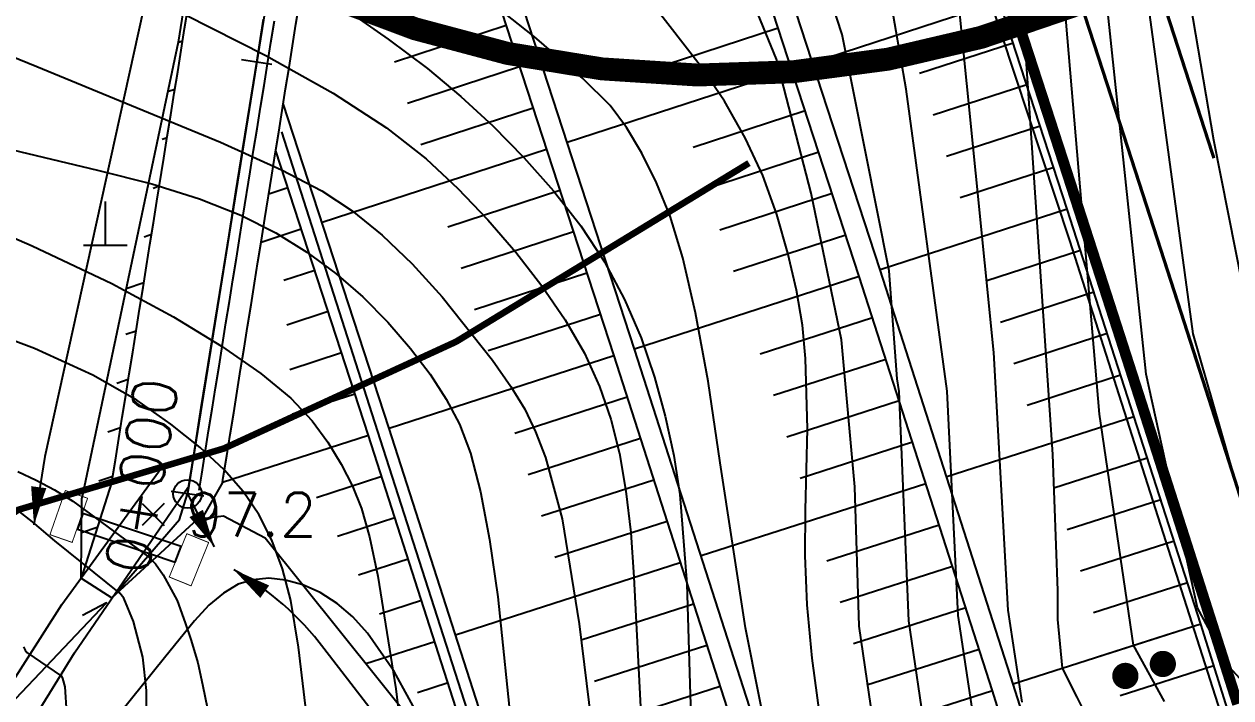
# Model space of a CAD drawing. Extents: x 217521 to 218543, y 254603 to 255798.
# Drawn here: x 217822.6 to 217877.8, y 255350.5 to 255381.3 of the extents above; entities that cross this region are included whole.
import ezdxf
from ezdxf.enums import TextEntityAlignment as Align

# ---------------------------------------------------------------- set-up
doc = ezdxf.new("R2010")
doc.units = 0
doc.header["$LTSCALE"] = 12
doc.header["$MEASUREMENT"] = 0
for name, pattern in [('A-DASHD01', [0.75, 0.5, -0.25]), ('CONTIN', [1000.001, 1000, -0.001]), ('DASHED', [0.75, 0.5, -0.25]), ('HIDDENX2', [0.75, 0.5, -0.25])]:
    doc.linetypes.add(name, pattern=pattern)
doc.layers.get('0').update_dxf_attribs({"linetype": 'CONTINUOUS'})
for name, color, linetype in [('AB002', 29, 'CONTINUOUS'), ('ADA030', 1, 'CONTINUOUS'), ('BA003', 166, 'CONTINUOUS'), ('CA-ALGN-CNTR-부체10', 2, 'CONTINUOUS'), ('CA-ALGN-STSM-부체10', 2, 'CONTINUOUS'), ('CA-ALGN-TEXT-부체10', 3, 'CONTINUOUS'), ('CA-BORD-ROAD', 7, 'CONTINUOUS'), ('CA002', 44, 'CONTINUOUS'), ('CA0021', 44, 'CONTINUOUS'), ('CAA001', 252, 'CONTINUOUS'), ('CAA002', 251, 'CONTINUOUS'), ('CD-DRAN-MANH', 3, 'CONTINUOUS'), ('CD-DRAN-PIPC', 4, 'CONTINUOUS'), ('CD-LEAL', 1, 'CONTINUOUS'), ('CD-SDLL-TYP4', 4, 'H-DICHL04'), ('CD-SDLL-TYP6', 4, 'H-DICHL06'), ('CD-SDLV-TYP1', 4, 'H-DICHV01'), ('CD-SDLV-TYP2', 4, 'H-DICHV02'), ('CE-SLOP-BORD', 4, 'CONTINUOUS'), ('CE-SLOP-FILL', 1, 'CONTINUOUS'), ('CM-LANE-WHIC', 7, 'CONTINUOUS'), ('CM-LANE-WHID', 7, 'A-DASHD01'), ('CM-SFTY-GRAL', 3, 'E-FACLN05'), ('CM-SYMB', 3, 'CONTINUOUS'), ('CZ-HIDL', 2, 'A-DASHD01'), ('DA001', 36, 'DASHED')]:
    doc.layers.add(name, color=color, linetype=linetype)
doc.styles.add('GHS', font='ROMANS', dxfattribs={"bigfont": 'WHGTXT.SHX'})
doc.styles.add('GTXT', font='romans.shx', dxfattribs={"bigfont": 'whgtxt.shx'})
doc.styles.add('RP2', font='ROMANS.shx', dxfattribs={"width": 0.9099999999999999, "height": 0.006200012400025, "bigfont": 'whgtxt.shx'})
doc.styles.get("Standard").update_dxf_attribs({"font": 'txt.shx', "bigfont": 'WHGTXT.SHX'})
doc.linetypes.add('E-FACLN05', pattern='A,1,[23,kscals.shx,S=0.075,R=0,X=0,Y=0],1', length=2)
doc.linetypes.add('H-DICHL04', pattern='A,0.9,[32,kscals.shx,S=0.1,R=0,X=0,Y=0],-0.333333,["L4",STANDARD,S=0.2,R=0,X=0,Y=-0.1],-0.416667', length=1.649999999999999)
doc.linetypes.add('H-DICHL04R', pattern='A,0.9,[32,kscals.shx,S=0.1,R=0,X=0,Y=0],-0.666667,["L4",STANDARD,S=0.2,R=180,X=0,Y=0.1],-0.083333', length=1.649999999999999)
doc.linetypes.add('H-DICHL06', pattern='A,0.9,[32,kscals.shx,S=0.1,R=0,X=0,Y=0],-0.333333,["L6",STANDARD,S=0.2,R=0,X=0,Y=-0.1],-0.416667', length=1.649999999999999)
doc.linetypes.add('H-DICHL06R', pattern='A,0.9,[32,kscals.shx,S=0.1,R=360,X=0,Y=0],-0.666667,["L6",STANDARD,S=0.2,R=180,X=0,Y=0.1],-0.083333', length=1.649999999999999)
doc.linetypes.add('H-DICHV01', pattern='A,0.9,[32,kscals.shx,S=0.1,R=360,X=0,Y=0],-0.333333,["V1",STANDARD,S=0.2,R=360,X=0,Y=-0.1],-0.416667', length=1.649999999999999)
doc.linetypes.add('H-DICHV01R', pattern='A,0.9,[32,kscals.shx,S=0.1,R=0,X=0,Y=0],-0.666667,["V1",STANDARD,S=0.2,R=180,X=0,Y=0.1],-0.083333', length=1.649999999999999)
doc.linetypes.add('H-DICHV02', pattern='A,0.9,[32,kscals.shx,S=0.1,R=0,X=0,Y=0],-0.3,["V2",STANDARD,S=0.2,R=0,X=0,Y=-0.1],-0.45', length=1.649999999999999)

# ---------------------------------------------------------------- blocks, each defined once
blk = doc.blocks.new('AB002')
at = {"layer": 'AB002'}
for points in [[(0, 0), (0, 2)], [(-1, 0), (1, 0)]]:
    blk.add_lwpolyline(points, dxfattribs=at)
blk = doc.blocks.new('CA002')
at = {"layer": 'CA002'}
for points in [[(0.5, 0.5), (-0.5, -0.5)], [(-0.5, 0.5), (0.5, -0.5)]]:
    blk.add_lwpolyline(points, dxfattribs=at)
blk = doc.blocks.new('CASTAMS')
blk.add_line((0, -1.5), (0, 1.5))
at = {"style": 'GTXT', "flags": 1}
for tag, p in [('STA_DST', (0, -3.624746947281124)), ('XSEC_DAT', (0, -6.854719476030254))]:
    blk.add_attdef(tag, text='', height=2.5, dxfattribs=at).set_placement(p, align=Align.MIDDLE)
blk = doc.blocks.new('CMRSPOD')
blk.add_line((-1.5, 0), (1.5, -2.84e-14))
at = {"const_width": 0.5}
for points in [[(-0.75, 0.75, 1), (-0.75, 1.25, 1)], [(0.75, 0.75, 1), (0.75, 1.25, 1)]]:
    blk.add_lwpolyline(points, format="xyb", close=True, dxfattribs=at)
blk = doc.blocks.new('CDDMHRO')
at = {"const_width": 0.02}
blk.add_lwpolyline([(-0.5, -0.5), (0.5, -0.5), (0.5, 0.5), (-0.5, 0.5)], close=True, dxfattribs=at)
blk = doc.blocks.new('CASTAMM')
blk.add_line((0, -1.5), (0, 1.5))
blk.add_circle((0, 0), 1.3)
at = {"style": 'GTXT', "flags": 1}
for tag, p in [('STA_DST', (0, -3.624746947281124)), ('XSEC_DAT', (0, -6.854719476030254))]:
    blk.add_attdef(tag, text='', height=2.5, dxfattribs=at).set_placement(p, align=Align.MIDDLE)

msp = doc.modelspace()

# ---------------------------------------------------------------- linework, layer by layer
at = {"layer": 'ADA030', "elevation": -159}
for points in [[(217807.2129722969, 255344.2834904846), (217813.014972297, 255338.9574904847), (217814.0049722971, 255338.6584904846), (217814.173972297, 255338.7104904847), (217814.1829722969, 255338.7374904847), (217814.2609722968, 255338.8744904846), (217819.569972297, 255347.3084904847), (217824.3579722969, 255354.7954904847), (217828.8949722969, 255361.0254904847)], [(217811.4814176484, 255306.0030916323), (217813.1759722969, 255307.9904904845), (217813.5199722969, 255308.4924904846), (217813.960972297, 255309.7294904846), (217813.8009722969, 255312.8264904847), (217812.927972297, 255323.8314904845), (217814.403972297, 255332.8604904846), (217816.7879722968, 255339.4084904846), (217824.9369722971, 255352.5824904847), (217830.1249722969, 255360.1374904847)]]:
    msp.add_lwpolyline(points, dxfattribs=at)
at = {"layer": 'BA003', "ltscale": 8, "const_width": 0.3, "elevation": -159}
msp.add_lwpolyline([(217855.7892478086, 255374.9834008172), (217842.3913501188, 255366.8133777085), (217831.765583317, 255361.9272280927), (217822.357068831, 255359.1227534044), (217816.9220549539, 255355.4219927154), (217806.7711953189, 255346.0925911732), (217801.868572398, 255337.0157543754), (217800.3541183895, 255335.5925525397)], dxfattribs=at)
at = {"layer": 'CA-ALGN-CNTR-부체10', "elevation": -159}
msp.add_lwpolyline([(217830.1054722969, 255359.8505904846), (217830.421962297, 255361.8253904846), (217830.7384422969, 255363.8001904846), (217831.0549322969, 255365.7749904846), (217831.3714122969, 255367.7497904846), (217831.687902297, 255369.7245904846), (217832.0043822969, 255371.6993904846), (217832.3208722969, 255373.6741904847), (217832.637362297, 255375.6489904846), (217832.9538422969, 255377.6237904846), (217833.2703322969, 255379.5985904846), (217833.586812297, 255381.5733904846)], dxfattribs=at)
at = {"layer": 'CA-BORD-ROAD', "linetype": 'CONTIN'}
msp.add_line((217829.7397098448, 255358.6866332774, -159), (217830.1055238493, 255359.8507144692, -159), dxfattribs=at)
at = {"layer": 'CA-BORD-ROAD', "const_width": 0.5, "elevation": -159}
msp.add_lwpolyline([(217878.1418922969, 255350.2373104845), (217877.5364922969, 255352.1383604846), (217876.9302922968, 255354.0391704846), (217876.3233022969, 255355.9397204846), (217875.7155222969, 255357.8400104845), (217875.1069422969, 255359.7400504846), (217874.4975822969, 255361.6398404845), (217873.8874222969, 255363.5393804846), (217873.2764722969, 255365.4386604846), (217872.6647322969, 255367.3376804846), (217872.0522022969, 255369.2364504845), (217871.4388822969, 255371.1349704846), (217870.8247722969, 255373.0332304845), (217870.2098622969, 255374.9312304846), (217869.5941722969, 255376.8289804846), (217868.9776822969, 255378.7264704846), (217868.3604122969, 255380.6237004845), (217867.7423422969, 255382.5206804845)], dxfattribs=at)
at = {"layer": 'CA-BORD-ROAD', "elevation": -159}
msp.add_lwpolyline([(217826.6495699773, 255360.4044308564), (217826.8078130928, 255361.3918494022), (217826.9660629218, 255362.3792506378), (217827.1242999773, 255363.3666308563), (217827.2825399773, 255364.3540308565), (217827.4407823937, 255365.3414427842), (217827.5990330845, 255366.3288462837), (217827.7572699774, 255367.3162308563), (217827.9155126922, 255368.3036480262), (217828.073762485, 255369.2910504524), (217828.2319999774, 255370.2784308562), (217828.3902399773, 255371.2658308563), (217828.5484834668, 255372.2532564411), (217828.7067325591, 255373.240649828), (217829.0232123294, 255375.2154443839), (217829.1814627432, 255376.2028469791), (217829.3396999773, 255377.1902308563), (217829.4979399773, 255378.1776308564), (217829.6561828614, 255379.1650483959), (217829.8144320858, 255380.1524412265), (217829.9726699774, 255381.1398308564), (217830.1309134349, 255382.1272506898)], dxfattribs=at)
at = {"layer": 'CA-BORD-ROAD', "linetype": 'CONTIN', "elevation": -159}
msp.add_lwpolyline([(217826.6495699773, 255360.4044308564), (217825.2364876754, 255355.9903294371), (217826.6438420515, 255355.0936668027), (217829.7397098448, 255358.6866332774)], dxfattribs=at)
at = {"layer": 'CAA001'}
for points, elevation in [([(217866.705409797, 255411.2222576096), (217867.297986422, 255409.1072790159), (217867.7115672969, 255406.9109769846), (217867.9723578282, 255404.4804747346), (217868.106563422, 255401.6628954846), (217868.1141840782, 255398.4582392347), (217867.995219797, 255394.8665059846), (217867.884062422, 255391.2683486096), (217867.9151037969, 255388.0444199846), (217868.0883439219, 255385.1947201096), (217869.6756010777, 255361.6510072019), (217869.8976953219, 255355.4364468745), (217869.8976953219, 255354.1047565683), (217870.1197654569, 255351.8852671594), (217870.7859999709, 255350.5535601574), (217871.2301402409, 255349.6657777505)], -49), ([(217859.023841297, 255349.7241539846), (217858.679398172, 255352.3427870159), (217858.4577787969, 255354.7806416096), (217858.358983172, 255357.0377177659), (217858.3830112969, 255359.1140154846), (217858.4673815469, 255362.8335266096), (217858.378732297, 255366.0484259847), (217858.2309233907, 255367.5706851096), (217857.9626556719, 255369.1748689846), (217857.5739291407, 255370.8609776097), (217857.064743797, 255372.6290109846), (217856.4184329532, 255374.4121240159), (217855.6183299219, 255376.1434716097), (217854.6644347032, 255377.8230537659), (217853.5567472969, 255379.4508704847), (217851.398943547, 255382.2309803596)], -54), ([(217820.685562047, 255375.9228866097), (217825.9917672969, 255374.6545579846), (217828.4671901407, 255374.0350219221), (217830.651296672, 255373.3523892346), (217832.5440868907, 255372.6066599221), (217834.145560797, 255371.7978339846), (217835.5579661407, 255370.9116363284), (217836.883550672, 255369.9337918596), (217838.1223143907, 255368.8643005784), (217839.274257297, 255367.7031624847), (217840.3099420157, 255366.5069608284), (217841.1999311719, 255365.3322788596), (217841.9442247657, 255364.1791165784), (217842.5428227969, 255363.0474739847), (217843.0470901094, 255361.7131673597), (217843.508391547, 255359.9520129846), (217843.9267271094, 255357.7640108597), (217844.3020967969, 255355.1491609846), (217844.963887672, 255348.7969037346)], -59), ([(217822.6033442332, 255352.8533425575), (217822.6753104312, 255352.7094676333), (217822.7616708031, 255352.5943689517), (217824.3449341668, 255351.5153125227), (217824.3881143527, 255351.4146011763), (217824.4888688984, 255351.0261399814), (217824.5752292704, 255349.8319848708), (217824.5320490844, 255348.8392540253), (217824.4891271081, 255348.2493591273), (217824.392777672, 255345.9897936097), (217823.940222797, 255342.4532814846), (217823.6885644532, 255340.0508101097), (217823.562156922, 255336.9693649846), (217823.5610002032, 255333.2089461096), (217823.6850942969, 255328.7695534846), (217823.9597284219, 255319.2337096096), (217824.036752797, 255309.7416959846), (217824.132680422, 255299.8238336096), (217824.464024297, 255289.0104434847), (217824.8178288837, 255279.1631331006)], -64)]:
    msp.add_lwpolyline(points, dxfattribs=dict(at, elevation=elevation))
at = {"layer": 'CAA002'}
for points, elevation in [([(217888.1201005112, 255350.2195199352), (217886.2800410178, 255351.256700745), (217884.020600692, 255353.781755728), (217883.0125870674, 255354.8853185551), (217882.2214908414, 255355.8736263668), (217881.825954783, 255356.4666110538), (217881.2326265862, 255358.0478868567), (217880.4415303602, 255361.0128102917), (217879.0571059372, 255365.9543159584), (217877.0561959087, 255376.0310865129), (217875.6396880344, 255384.3743360596), (217875.298391698, 255390.2466323203), (217875.3521762704, 255391.9901865127), (217875.3154274095, 255395.5782143346), (217875.3887290794, 255400.3842356129), (217875.6257989546, 255408.3985276973), (217877.0003791736, 255418.9172079269)], -45), ([(217888.5256307932, 255303.1208449087), (217888.2138450603, 255313.5386050335), (217888.2259074311, 255314.5071650939), (217889.163715566, 255318.0984881877), (217890.5917526284, 255321.2967805937), (217895.462402552, 255329.200863508), (217899.7420591789, 255335.4434431528), (217900.6198955994, 255338.2089402795), (217900.6198931885, 255340.9744407455), (217899.1886365827, 255342.8053905327), (217897.7573896206, 255343.6445781476), (217893.9598119046, 255345.780685398), (217884.1816121882, 255349.6238416113), (217882.1989812713, 255351.4756972872), (217880.7737420528, 255353.4761572486), (217879.2252088638, 255356.3589888979), (217876.1043145499, 255367.1747105434), (217873.7518520063, 255384.5794320722), (217873.4881857671, 255390.6773890296), (217873.4566176407, 255394.4053464347), (217873.5362553445, 255400.6647539569), (217873.6710052433, 255407.9778317261), (217873.4697737433, 255408.8400878511), (217874.1149227201, 255417.7459256015)], -46), ([(217887.2580514528, 255302.6441638802), (217886.5067889732, 255313.9323159857), (217886.5210832601, 255314.7224040278), (217887.4053785439, 255318.4853048374), (217889.069879273, 255321.9954179652), (217897.2612577921, 255335.6341876456), (217897.8146779774, 255337.9228761319), (217897.7192560485, 255340.306927682), (217896.7650849779, 255341.5275608736), (217892.7385081338, 255343.9879005372), (217882.0831833586, 255347.9909824776), (217881.3389351732, 255348.5496858034), (217879.4483012868, 255350.0790154673), (217877.7868779306, 255351.9193583181), (217876.3011001471, 255354.6457971514), (217873.9614100592, 255365.3334760963), (217871.7037173657, 255386.6799541471), (217871.6377293221, 255391.1177237537), (217871.641356297, 255394.5547835346), (217871.518220197, 255400.8124762846), (217871.6035247613, 255400.9574255195), (217871.3960114496, 255415.3762683672)], -47), ([(217874.8000138086, 255350.3625593875), (217873.3769914305, 255352.9326054049), (217871.8185055684, 255363.492241649), (217869.8527206126, 255386.6497620972), (217869.8182267407, 255391.5506926946), (217869.7919034626, 255391.8177755284), (217869.7583275189, 255397.9307561471), (217869.7231166222, 255401.183390462), (217869.8332201575, 255401.2255010698), (217869.7649327263, 255405.6562371748), (217868.6537372015, 255414.3110078517)], -48), ([(217863.9162396324, 255348.5529095666), (217863.1002312194, 255354.0452692762), (217862.6530960899, 255364.5405602344), (217862.5706576473, 255365.1109847763), (217862.1966762529, 255370.0556222449), (217860.054529208, 255380.8724189736), (217859.5480927497, 255382.3989441953), (217858.2999409543, 255386.2309816292), (217857.4084022569, 255388.726262005), (217856.4277108802, 255390.8650732978), (217855.5361745638, 255392.3800640959), (217854.2880227683, 255393.9841725655), (217853.3964840709, 255395.1426958833), (217848.5821822477, 255399.3312007975), (217845.6313963563, 255402.3683578581), (217845.002382043, 255403.2101849124), (217844.5163378594, 255404.0320666909), (217843.8763420938, 255405.501959155), (217843.7463255201, 255406.0791667684), (217843.589572685, 255406.9952756651), (217843.7678804244, 255407.7082122284), (217844.3919563222, 255408.7776178748), (217846.8882599131, 255412.2531862256)], -52), ([(217866.0951206596, 255349.4417442639), (217865.3660525869, 255354.2870467579), (217864.8535457442, 255364.5451651159), (217862.9877724789, 255378.3573744714), (217861.6822668652, 255385.8526088379), (217861.5439782632, 255386.888136549), (217860.8853996054, 255389.7956676514), (217859.993860908, 255393.1821183307), (217858.8348641727, 255395.9447501181), (217856.8734814194, 255398.9747333171), (217853.6639468706, 255402.9850044911), (217852.5049477544, 255404.6782290294), (217851.613409057, 255406.3714551704), (217851.3459486383, 255407.97556364), (217851.7025641172, 255409.8470235212), (217852.4157926942, 255412.2531862256)], -51), ([(217859.1023245915, 255410.7381954274), (217859.993860908, 255407.7082122284), (217862.1335514008, 255403.5197073143), (217862.8467823588, 255401.2026606786), (217863.4708582565, 255397.0141557645), (217864.362394573, 255391.5780098611), (217864.8081651121, 255387.4786210157), (217864.9206824571, 255386.8487816751), (217866.9795986742, 255366.3130291388), (217867.6318739545, 255354.5288242396), (217868.2740016868, 255350.3305789611)], -50), ([(217821.2338268438, 255392.867565344), (217822.6950515362, 255391.6546819163), (217824.7711785977, 255390.1464642737), (217827.4622080284, 255388.3429124163), (217830.7681398282, 255386.244026344), (217836.9612515235, 255382.2621399338), (217839.282566666, 255380.6546116907), (217841.087054672, 255379.3026934221), (217842.6064918682, 255378.0352125842), (217844.0726545821, 255376.680996633), (217845.4855428135, 255375.2400455686), (217846.8451565626, 255373.7123593909), (217848.09528217, 255372.1136383596), (217849.1797059766, 255370.4595827346), (217850.0984279825, 255368.7501925159), (217850.8514481876, 255366.9854677034), (217851.4645711524, 255365.1936914895), (217851.9636014376, 255363.4031470667), (217852.3485390431, 255361.6138344349), (217852.6193839688, 255359.825753594), (217852.953985879, 255355.7459253909), (217853.1025972657, 255350.6563005628), (217853.2013932921, 255347.8774882151)], -56), ([(217820.2765565626, 255386.8373896048), (217822.9830551094, 255385.3311208714), (217829.9831082657, 255381.7792124847), (217833.6949174825, 255379.9001853596), (217836.7722546016, 255378.1745929847), (217839.2151196232, 255376.6024353597), (217841.023512547, 255375.1837124846), (217842.4725556876, 255373.8141055002), (217843.8373713594, 255372.3892955471), (217845.1179595626, 255370.9092826252), (217846.3143202969, 255369.3740667347), (217847.3775490938, 255367.8202887815), (217848.2587414845, 255366.2845896721), (217848.9578974688, 255364.7669694065), (217849.4750170469, 255363.2674279846), (217849.8599604688, 255361.6981843752), (217850.1625879845, 255359.9714575471), (217850.3828995938, 255358.0872475002), (217850.5208952969, 255356.0455542346), (217850.9830875469, 255347.1401577346)], -57), ([(217856.9243703282, 255347.2190771878), (217855.6319115469, 255353.726407805), (217854.4700491407, 255361.2738022502), (217853.9155506973, 255365.004493888), (217853.348619586, 255368.1291424417), (217852.7692558067, 255370.6477479114), (217852.1774593594, 255372.5603102972), (217851.5581179903, 255374.0832580481), (217850.8961194454, 255375.4330196135), (217850.1914637247, 255376.6095949934), (217849.4441508282, 255377.6129841878), (217848.1948124336, 255378.8592068421), (217845.9840802188, 255380.7642826019), (217838.6784343282, 255386.5509934378)], -55), ([(217861.7373586053, 255347.6640748694), (217860.8344098519, 255353.8034917945), (217860.6308276584, 255360.1730998939), (217860.021155604, 255366.8930539434), (217858.6367311811, 255373.6135136711), (217857.052366608, 255379.7401159436), (217855.5852051251, 255383.3230062596)], -53), ([(217818.5165642178, 255381.3051325598), (217823.2121114688, 255379.4000276253), (217831.6162796485, 255375.9441341487), (217834.4075579395, 255374.674160596), (217836.2582990313, 255373.7095025002), (217837.6371314239, 255372.7974531116), (217839.0126836173, 255371.6853056799), (217840.3849556114, 255370.3730602054), (217841.7539474063, 255368.8607166877), (217844.0651435313, 255365.9646367542), (217844.9031111446, 255364.7631256458), (217845.5293251251, 255363.7259671096), (217846.0264080138, 255362.6965033245), (217846.4769823516, 255361.518076469), (217847.238605375, 255358.7143335471), (217848.0200880664, 255353.9135024378), (217849.027324297, 255345.7143472346)], -58), ([(217818.5277235508, 255373.1341976282), (217822.99622675, 255371.1950154339), (217826.6401010977, 255369.4695024329), (217829.4593465938, 255367.9576586253), (217831.6612320118, 255366.606391886), (217833.453026125, 255365.3626100901), (217834.8347289337, 255364.2263132376), (217835.8063404376, 255363.1975013284), (217836.5221236681, 255362.2150547512), (217837.1363416564, 255361.2178538948), (217837.6489944024, 255360.205898759), (217838.0600819064, 255359.179189344), (217838.4290419298, 255357.8880853157), (217838.8153122344, 255356.0829463401), (217839.6397836876, 255350.9305635472), (217840.4587029922, 255344.0368994417)], -60), ([(217836.7917471677, 255283.665998917), (217836.8546184844, 255284.7278985081), (217837.0544339688, 255290.4080479748), (217837.1451561095, 255296.5508618127), (217837.2515913126, 255308.2764781604), (217837.426195047, 255317.9567431096), (217837.4501575313, 255322.5353695452), (217837.3133569845, 255327.6136596018), (217837.0157934063, 255333.1916132796), (217836.5574667969, 255339.2692305784), (217835.5869391407, 255349.5216360784), (217835.1818417579, 255352.8459692893), (217834.830188672, 255354.9690561409), (217834.4507107266, 255356.4225807288), (217833.9621387657, 255357.7382271487), (217833.3644727891, 255358.9159954007), (217832.657712797, 255359.9558854847), (217831.7823799688, 255360.9456716096), (217830.6789954845, 255361.9731279846), (217829.3475593438, 255363.0382546096), (217827.7880715469, 255364.1410514846), (217825.7810584962, 255365.2907295901), (217823.1070465938, 255366.4964999065), (217819.7660358399, 255367.7583624339)], -61), ([(217822.3437749815, 255360.8742685686), (217823.1841817289, 255360.4789462295), (217824.0245884764, 255360.0342076154), (217824.8649952239, 255359.5153453748), (217828.3254919472, 255356.9704535916), (217828.6468232519, 255356.6492548789), (217828.9928743256, 255356.1550999897), (217829.6355369351, 255354.9691314002), (217830.0063054421, 255353.9561158427), (217830.2782018802, 255353.140762241), (217830.5748157515, 255352.1277482557), (217830.7894118819, 255351.136981338), (217831.0197365586, 255350.0275935143)], -62), ([(217829.3786157393, 255280.878245125), (217829.3377525821, 255281.9954104026), (217828.8797395001, 255291.7620883752), (217828.5218608633, 255301.021458676), (217828.4671489219, 255309.2080967346), (217828.480901336, 255316.4461700003), (217828.3284157657, 255322.8598459222), (217828.1909160899, 255329.4715334144), (217828.2496261876, 255337.3036413909), (217828.3237509141, 255344.2177367347), (217828.2611923637, 255346.8622699639), (217828.2243590377, 255349.014579529), (217828.2243590377, 255350.853778102), (217828.067767803, 255352.3799204615), (217827.6371407398, 255354.0234600801), (217827.1945858743, 255355.0784223213), (217827.0107734655, 255355.3148126376), (217824.0355283288, 255357.7018572261), (217823.0117295768, 255358.5740762554), (217821.760316966, 255359.5569241604)], -63)]:
    msp.add_lwpolyline(points, dxfattribs=dict(at, elevation=elevation))
at = {"layer": 'CD-DRAN-PIPC'}
msp.add_lwpolyline([(217825.0680676165, 255358.2329078802), (217829.5456254705, 255356.7314568236), (217829.8148838019, 255357.4427579777), (217825.3108413076, 255358.9530900787)], close=True, dxfattribs=at)
at = {"layer": 'CD-LEAL', "elevation": -159}
msp.add_lwpolyline([(217826.3733677488, 255327.3105170509), (217819.4725510286, 255347.5797900681), (217826.3958451166, 255354.8697462644), (217825.2972714135, 255354.2851737272)], dxfattribs=at)
at = {"layer": 'CD-SDLL-TYP4', "linetype": 'H-DICHL04R', "elevation": -159, "flags": 128}
msp.add_lwpolyline([(217837.571659103, 255406.4380738747), (217830.1052506154, 255359.8506260118)], dxfattribs=at)
at = {"layer": 'CD-SDLL-TYP4', "elevation": -159, "flags": 128}
msp.add_lwpolyline([(217830.1049951668, 255359.8490321134), (217831.3332682943, 255357.4352821394)], dxfattribs=at)
msp.add_lwpolyline([(217831.3332682943, 255357.4352821394, 0, 0.7, 0), (217830.5038236451, 255358.9577666244, 0.7, 0.7, 0)], format="xyseb", dxfattribs=at)
at = {"layer": 'CD-SDLL-TYP6', "linetype": 'H-DICHL06R', "elevation": -159, "flags": 128}
msp.add_lwpolyline([(217834.4078093637, 255376.4132470193), (217838.9258049415, 255362.3177582331), (217844.8017956768, 255344.0201433669)], dxfattribs=at)
at = {"layer": 'CD-SDLV-TYP1', "linetype": 'H-DICHV01R', "elevation": -159, "flags": 128}
msp.add_lwpolyline([(217832.5782358396, 255402.3778792997), (217823.5826178008, 255361.5638116475), (217823.0828510851, 255358.4388538415)], dxfattribs=at)
at = {"layer": 'CD-SDLV-TYP1', "elevation": -159, "flags": 128}
msp.add_lwpolyline([(217823.0828510851, 255358.4388538415, 0, 0.7, 0), (217823.2994664003, 255360.1590326804, 0.7, 0.7, 0)], format="xyseb", dxfattribs=at)
at = {"layer": 'CD-SDLV-TYP2', "elevation": -159, "flags": 128}
for points, format in [([(217832.2266649235, 255356.3862035323, 0, 0.7, 0), (217833.6371406549, 255355.3779894459, 0.7, 0.7, 0)], "xyseb"), ([(217851.8763308491, 255325.8457621763), (217844.6285862833, 255342.050012816), (217836.3349992245, 255352.7854000242, 0.1052558722925853), (217832.2266649235, 255356.3862035323, 13.10742763936449)], "xyb")]:
    msp.add_lwpolyline(points, format=format, dxfattribs=at)
at = {"layer": 'CE-SLOP-BORD', "linetype": 'CONTIN'}
for p, q in [((217870.3490673784, 255372.8791671337, -159), (217864.1651073784, 255391.8456371337, -159)), ((217860.8352322969, 255369.7991804845, -159), (217854.6641822969, 255388.7260404846, -159)), ((217861.7866122969, 255370.1071804845, -159), (217855.6142722969, 255389.0380104845, -159)), ((217843.453082297, 255385.0448404846, -159), (217849.6088922969, 255366.1647204846, -159)), ((217850.560272297, 255366.4727204846, -159), (217844.4031722969, 255385.3568004845, -159)), ((217876.4539573784, 255353.8870871337, -159), (217870.3490673784, 255372.8791671337, -159)), ((217867.8800222969, 255351.1508004845, -159), (217861.7866122969, 255370.1071804845, -159)), ((217866.9273622969, 255350.8467704845, -159), (217860.8352322969, 255369.7991804845, -159)), ((217849.6088922969, 255366.1647204846, -159), (217855.6859722969, 255347.2591204846, -159)), ((217856.6386322969, 255347.5631504845, -159), (217850.560272297, 255366.4727204846, -159)), ((217831.707761039, 255360.3694260382, -159), (217830.7191317305, 255358.6421571264, -159)), ((217825.2364876754, 255355.9903294371, -159), (217825.2763862605, 255359.6502025766, -159)), ((217881.7307773784, 255337.2482771337, -159), (217876.4539573784, 255353.8870871337, -159)), ((217872.1931622969, 255334.2427104845, -159), (217866.9273622969, 255350.8467704845, -159)), ((217873.1469222969, 255334.5432704846, -159), (217867.8800222969, 255351.1508004845, -159))]:
    msp.add_line(p, q, dxfattribs=at)
at = {"layer": 'CE-SLOP-BORD', "linetype": 'CONTIN', "elevation": -159}
for points in [[(217833.2337512583, 255402.5723063074), (217829.6767181318, 255380.5213642581), (217825.2763862605, 255359.6502025766)], [(217831.707761039, 255360.3694260382), (217831.7448129261, 255360.6006249727), (217831.903063291, 255361.5880303254), (217832.0613032911, 255362.5754303254), (217832.219543291, 255363.5628303253), (217832.377782227, 255364.5502213023), (217832.536033291, 255365.5376303253), (217832.6942732911, 255366.5250303254), (217832.8525121576, 255367.5124200045), (217833.010763291, 255368.4998303253), (217833.1690032911, 255369.4872303254), (217833.3272432911, 255370.4746303253), (217833.485481827, 255371.4620225244), (217833.643733291, 255372.4494303253), (217833.960212288, 255374.4242226818), (217834.118463291, 255375.4116303253), (217834.2767032911, 255376.3990303254), (217834.4349432911, 255377.3864303253), (217834.5931819573, 255378.3738216637), (217834.751433291, 255379.3612303253), (217834.909673291, 255380.3486303253), (217835.067912715, 255381.3360261671), (217835.2261636667, 255382.323432669)], [(217830.639580437, 255360.0236110491), (217830.7574116331, 255360.7588657321), (217830.9156626283, 255361.7462704315), (217831.0739026283, 255362.7336704316), (217831.2321426283, 255363.7210704315), (217831.3903824077, 255364.7084679568), (217831.5486326283, 255365.6958704315), (217831.7068726284, 255366.6832704315), (217831.8651122645, 255367.6706691458), (217832.0233626283, 255368.6580704315), (217832.1816026283, 255369.6454704315), (217832.3398426283, 255370.6328704315), (217832.4980823024, 255371.6202687183), (217832.6563326283, 255372.6076704315), (217832.9728125425, 255374.5824697967), (217833.1310626283, 255375.5698704315), (217833.2893026283, 255376.5572704316), (217833.4475426283, 255377.5446704315), (217833.6057822118, 255378.5320658311), (217833.7640326283, 255379.5194704315), (217833.9222726283, 255380.5068704315), (217834.0805127853, 255381.4942675346)], [(217846.5465501238, 255340.4000874379), (217839.3339322969, 255362.8382704845), (217834.4862225278, 255377.7064069496)], [(217844.1099177906, 255344.712624808), (217838.382545486, 255362.5302648425), (217834.1396045063, 255375.5435491569)], [(217844.8922904367, 255343.8145194981), (217833.6533897561, 255357.8296589922), (217831.7495762351, 255358.8349032587), (217830.5517594654, 255358.6789058441), (217826.6438420515, 255355.0936668027)]]:
    msp.add_lwpolyline(points, dxfattribs=at)
at = {"layer": 'CE-SLOP-FILL', "linetype": 'CONTIN'}
for p, q in [((217867.2570522969, 255382.3626004846, -159), (217858.6995622969, 255379.5752304846, -159)), ((217844.6827922969, 255381.2731304846, -159), (217839.5674022969, 255379.5993604846, -159)), ((217857.1316422969, 255381.1581704845, -159), (217851.997852297, 255379.4835904845, -159)), ((217829.878716483, 255380.5535698474, -159), (217829.668989172, 255380.4847051211, -159)), ((217867.875452297, 255380.4659504846, -159), (217863.5961522969, 255379.0739604846, -159)), ((217845.2979822969, 255379.3863004846, -159), (217840.1649422969, 255377.7094404846, -159)), ((217857.7487322969, 255379.2655204846, -159), (217847.4797522969, 255375.9206704846, -159)), ((217829.5246408752, 255378.3442414122, -159), (217829.1947463703, 255378.2353297372, -159)), ((217868.4938522969, 255378.5692804845, -159), (217864.2140322969, 255377.1789004845, -159)), ((217845.913362297, 255377.4989004846, -159), (217840.7795722969, 255375.8243204846, -159)), ((217858.3659022969, 255377.3726404846, -159), (217853.2307422969, 255375.7022604845, -159)), ((217869.1122522969, 255376.6726004845, -159), (217864.8319422969, 255375.2837504845, -159)), ((217829.170054439, 255376.1316649276, -159), (217828.9449930685, 255376.0574534247, -159)), ((217846.5289222969, 255375.6109604846, -159), (217836.2599422969, 255372.2661104846, -159)), ((217858.9831422969, 255375.4795504845, -159), (217853.8473622969, 255373.8111004845, -159)), ((217869.7306622969, 255374.7759204846, -159), (217865.4498822969, 255373.3885204847, -159)), ((217828.8157719885, 255373.9210423581, -159), (217828.5306702326, 255373.8271688674, -159)), ((217834.6936143945, 255373.8443674992, -159), (217833.821706356, 255373.5599616776, -159)), ((217847.1446422969, 255373.7225404846, -159), (217842.0094822969, 255372.0521604846, -159)), ((217859.6004422969, 255373.5862704845, -159), (217854.4640722969, 255371.9196504845, -159)), ((217870.3490722969, 255372.8792304846, -159), (217861.7866122969, 255370.1071804845, -159)), ((217828.4615863494, 255371.711026001, -159), (217828.1164719185, 255371.5975484424, -159)), ((217835.3091743944, 255371.9564274992, -159), (217833.4686378114, 255371.3569175985, -159)), ((217847.7605022969, 255371.8336704846, -159), (217842.6247222969, 255370.1652204845, -159)), ((217860.2178122969, 255371.6928104845, -159), (217855.0808722969, 255370.0279204846, -159)), ((217870.959582297, 255370.9799704845, -159), (217866.6779022969, 255369.5953304846, -159)), ((217835.9234360013, 255370.0724604651, -159), (217834.5201058248, 255369.6159825134, -159)), ((217828.1075737232, 255369.5020279748, -159), (217827.2973899682, 255369.2360011884, -159)), ((217848.3765122969, 255369.9443904846, -159), (217843.2401322969, 255368.2777704846, -159)), ((217860.8352322969, 255369.7991804845, -159), (217850.560272297, 255366.4727204846, -159)), ((217871.5700822969, 255369.0807304845, -159), (217867.2879322969, 255367.6975304846, -159)), ((217836.5379192386, 255368.1878136808, -159), (217834.6513297264, 255367.5749163855, -159)), ((217848.9926422969, 255368.0547304846, -159), (217843.8557022969, 255366.3898504845, -159)), ((217861.4447422968, 255367.9029804846, -159), (217856.3067322969, 255366.2414104845, -159)), ((217827.7539739674, 255367.2956640383, -159), (217827.2887570591, 255367.1420769009, -159)), ((217872.1805722969, 255367.1814904846, -159), (217867.8979422969, 255365.7998204846, -159)), ((217837.1526087375, 255366.3025342832, -159), (217834.7825749383, 255365.5335187946, -159)), ((217849.6088922969, 255366.1647204846, -159), (217839.3339322969, 255362.8382704845, -159)), ((217862.054202297, 255366.0069604845, -159), (217856.9156222969, 255364.3471204846, -159)), ((217827.3992710723, 255365.082417582, -159), (217826.8739540708, 255364.9092000986, -159)), ((217872.7910722969, 255365.2822604846, -159), (217868.507912297, 255363.9022004846, -159)), ((217837.7674905573, 255364.416665029, -159), (217834.913840491, 255363.4918048219, -159)), ((217850.2172322969, 255364.2721404846, -159), (217845.0792222969, 255362.6105604845, -159)), ((217862.6636022969, 255364.1111104845, -159), (217857.5244422969, 255362.4531104846, -159)), ((217873.4015622969, 255363.3830504845, -159), (217864.8341522969, 255360.6263304846, -159)), ((217827.044871859, 255362.8710089386, -159), (217826.4595205323, 255362.678274341, -159)), ((217838.3825522969, 255362.5302604845, -159), (217831.7076986358, 255360.3693170114, -159)), ((217850.8254622969, 255362.3799104845, -159), (217845.6868922969, 255360.7200704846, -159)), ((217863.2729422969, 255362.2154604846, -159), (217858.1331522969, 255360.5593904845, -159)), ((217874.012052297, 255361.4838404846, -159), (217869.727762297, 255360.1072804846, -159)), ((217826.6886174414, 255360.6480824686, -159), (217826.0428672104, 255360.4354607399, -159)), ((217838.989742833, 255360.6412967111, -159), (217836.0047651033, 255359.6759892776, -159)), ((217851.4335722969, 255360.4880704845, -159), (217846.2944122969, 255358.8300604845, -159)), ((217863.882222297, 255360.3200304845, -159), (217853.601322297, 255357.0119704846, -159)), ((217874.6225322969, 255359.5846504846, -159), (217870.3376422969, 255358.2100004845, -159)), ((217839.5967637429, 255358.7528774694, -159), (217836.9642234674, 255357.9025248723, -159)), ((217852.041552297, 255358.5966404846, -159), (217846.901762297, 255356.9405704846, -159)), ((217864.4914222969, 255358.4248204845, -159), (217859.3502822969, 255356.7729504846, -159)), ((217825.9786642871, 255358.3086960535, -159), (217825.2591790561, 255358.0717961094, -159)), ((217875.2330122969, 255357.6854704846, -159), (217870.9474722969, 255356.3128404846, -159)), ((217840.2035984523, 255356.86503749, -159), (217837.9234831605, 255356.1294276908, -159)), ((217852.6493922969, 255356.7056704845, -159), (217842.3685022969, 255353.3976104846, -159)), ((217865.1005422969, 255356.5298704846, -159), (217859.9586622969, 255354.8802904846, -159)), ((217875.8434922969, 255355.7863004845, -159), (217871.5572522969, 255354.4158304845, -159)), ((217840.8102273564, 255354.9778377633, -159), (217838.8825312986, 255354.3567215479, -159)), ((217853.2570722969, 255354.8151804847, -159), (217848.1159322969, 255353.1633104846, -159)), ((217865.7095822969, 255354.6351904845, -159), (217860.566922297, 255352.9880404846, -159)), ((217876.453962297, 255353.8871504846, -159), (217867.8800222969, 255351.1508004845, -159)), ((217841.4166333893, 255353.0913313805, -159), (217838.2660519705, 255352.0775746726, -159)), ((217853.8645922969, 255352.9252304845, -159), (217848.7227122969, 255351.2756504845, -159)), ((217866.3185222969, 255352.7408104846, -159), (217861.1750422969, 255351.0962504845, -159)), ((217877.0570322969, 255351.9855604845, -159), (217872.769502297, 255350.6191204846, -159)), ((217842.0228024078, 255351.2055623407, -159), (217840.6286296966, 255350.7576115766, -159)), ((217854.4719222969, 255351.0358704846, -159), (217849.361462297, 255349.3990304846, -159)), ((217866.9273622969, 255350.8467704845, -159), (217856.6386322969, 255347.5631504845, -159))]:
    msp.add_line(p, q, dxfattribs=at)
at = {"layer": 'CM-LANE-WHIC', "const_width": 0.15, "elevation": -159}
msp.add_lwpolyline([(217881.6051895066, 255349.2441524948), (217881.0001925496, 255351.1466608461), (217880.3944133129, 255353.0488998847), (217879.7878335209, 255354.9508856926), (217879.1804651551, 255356.8526319528), (217878.5723022757, 255358.7541060646), (217877.9633488156, 255360.6553269496), (217877.3535884527, 255362.5563243379), (217876.7430578582, 255364.4570461416), (217876.1317207769, 255366.3575020677), (217875.5195967263, 255368.257724508), (217874.9066784235, 255370.1576840593), (217874.2929672369, 255372.0574074227), (217873.6784759098, 255373.9568451883), (217873.0631860419, 255375.8560234151), (217872.4470991574, 255377.7549681722), (217871.8302236973, 255379.6536633861), (217871.2125681433, 255381.5520730074), (217870.5941140474, 255383.4502230927), (217869.9748628811, 255385.3481397253), (217869.3548252379, 255387.2458003928), (217868.7340054538, 255389.1431718967), (217868.1123806901, 255391.0403134946), (217867.4894090516, 255392.9389175204)], dxfattribs=at)
at = {"layer": 'CM-LANE-WHID', "const_width": 0.15, "elevation": -159}
msp.add_lwpolyline([(217877.0571075531, 255375.2087397436), (217874.5914625551, 255382.8192978534)], dxfattribs=at)
at = {"layer": 'CM-SFTY-GRAL'}
msp.add_lwpolyline([(217814.754617515, 255533.0792647097), (217827.4559568488, 255498.0086176147), (217842.6133368489, 255454.6965476147), (217852.9124668489, 255424.4816876146), (217870.4504368489, 255371.4428776147), (217881.9982668489, 255335.3373476146), (217891.655597551, 255304.2978882112)], dxfattribs=at)
at = {"layer": 'CZ-HIDL', "linetype": 'HIDDENX2', "const_width": 1.048712705154422, "elevation": -159}
msp.add_lwpolyline([(217896.9799722178, 255436.103694509, 841.5135490676583), (217897.0386888589, 255435.8997799351, 841.5135490676583)], format="xyb", dxfattribs=at)
at = {"layer": 'DA001', "elevation": -159}
msp.add_lwpolyline([(217841.3341352969, 255348.5138084846), (217839.5539232969, 255351.7224854847), (217838.3371642969, 255353.4802454846), (217837.668611297, 255354.2272174846), (217836.950952297, 255354.8457154847), (217836.1745182969, 255355.3408284846), (217835.3756922969, 255355.6995784846), (217834.5908512969, 255355.9089904847), (217833.820506297, 255355.9934874846), (217833.1056152969, 255355.9253374846), (217832.4171772969, 255355.7198054846), (217831.749083297, 255355.3183774846), (217831.082508297, 255354.7556544846), (217830.420253297, 255354.0486824847), (217829.053243297, 255352.3546364846), (217825.9431882969, 255348.5101504846)], dxfattribs=at)

# ---------------------------------------------------------------- block references
at = {"layer": 'AB002'}
msp.add_blockref('AB002', (217826.3489722968, 255371.2334904846, -159), dxfattribs=at)
at = {"layer": 'CA-ALGN-STSM-부체10'}
for name, p, xscale, yscale, zscale, rotation in [('CASTAMS', (217833.270332297, 255379.5985904846, -159), 0.4667000000000001, 0.4667, 0.4667, 80.89507792847037), ('CASTAMM', (217830.1054722969, 255359.8505904846, -159), 0.5, 0.5, 0.5, 81.70168701592725)]:
    msp.add_blockref(name, p, dxfattribs=dict(at, xscale=xscale, yscale=yscale, zscale=zscale, rotation=rotation))
at = {"layer": 'CA002'}
msp.add_blockref('CA002', (217828.531972297, 255358.9064904847, -61.838066), dxfattribs=at)
at = {"layer": 'CD-DRAN-MANH', "yscale": 1.077368662388535, "zscale": 2.138905210637461}
for p, xscale, rotation in [((217824.6743049671, 255358.820503585, -159), 2.138905210637462, 250.789250376456), ((217830.1721849702, 255356.8393936123, -159), 2.138905210637461, 247.9493038726717)]:
    msp.add_blockref('CDDMHRO', p, dxfattribs=dict(at, xscale=xscale, rotation=rotation))
at = {"layer": 'CM-SYMB', "xscale": 1.200000000005608, "yscale": 1.200000000005608, "zscale": 1.200000000005608, "rotation": 197.7004893013625}
msp.add_blockref('CMRSPOD', (217873.4990271658, 255352.9438965141, -159), dxfattribs=at)

# ---------------------------------------------------------------- texts
at = {"layer": 'CA-ALGN-TEXT-부체10', "style": 'RP2', "width": 0.99}
msp.add_text('0+000', height=2, rotation=80.89507788772404, dxfattribs=at).set_placement((217828.287620467, 255356.0908810946, -159))
at = {"layer": 'CA0021', "style": 'GHS'}
msp.add_text('97.2', height=2, dxfattribs=at).set_placement((217830.031972297, 255357.9064904847, -159))

doc.saveas('drawing.dxf')
